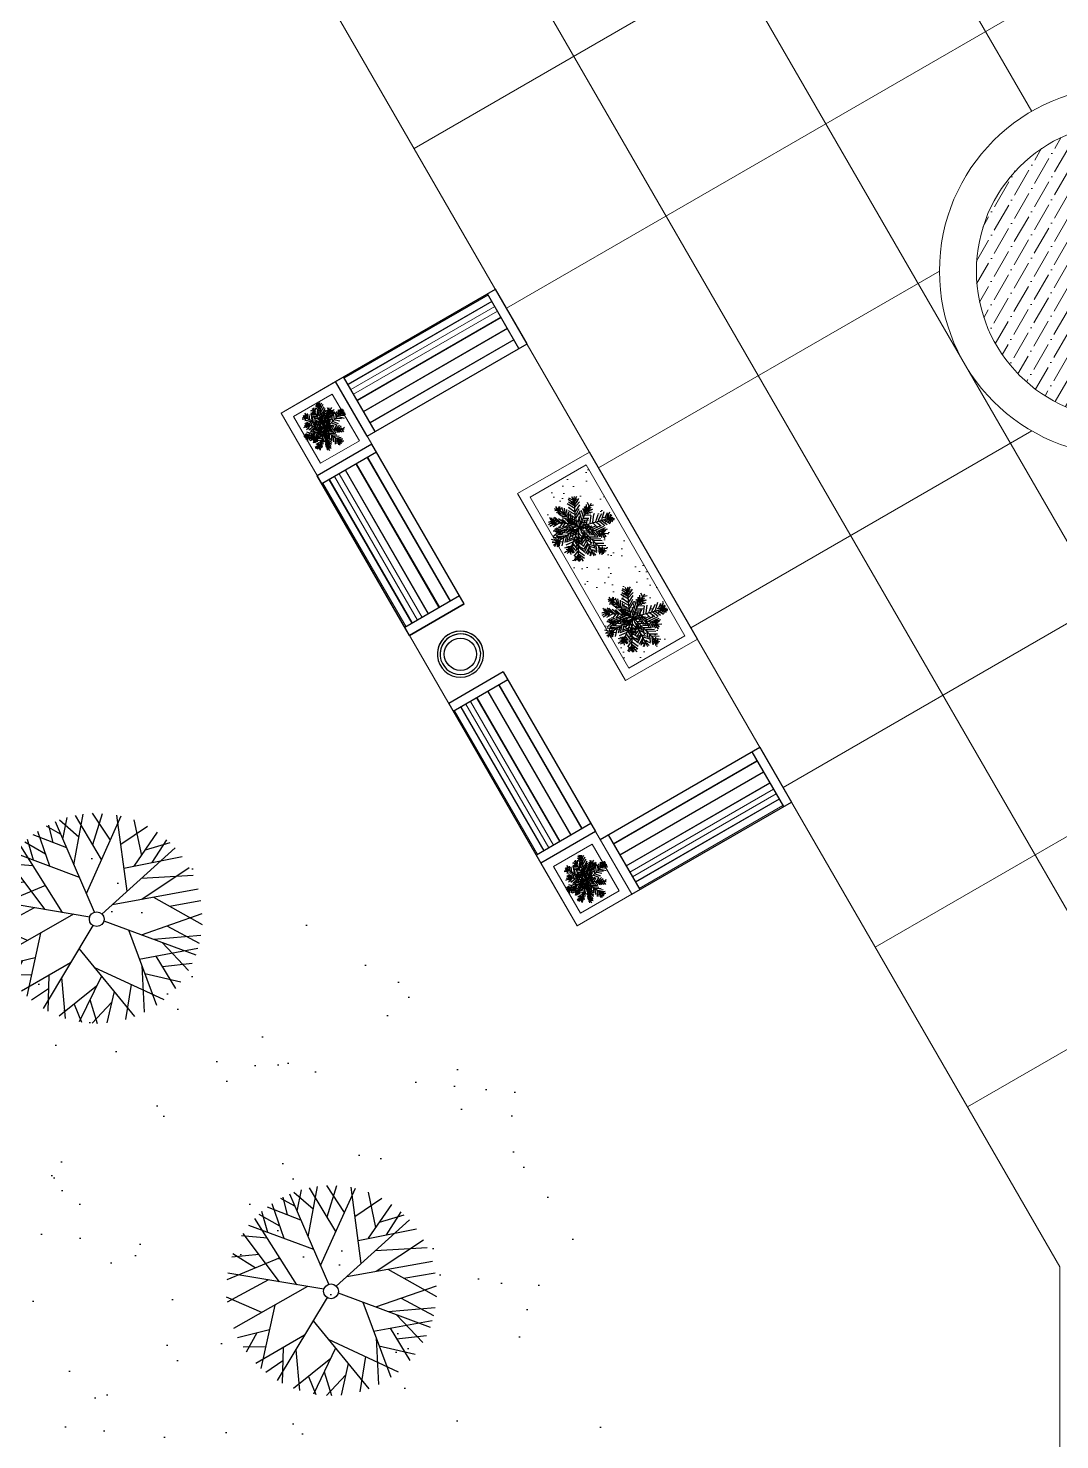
# Model space of a CAD drawing. Header units: millimetres. Extents: x 216896 to 446004, y 63591 to 243769.
# Drawn here: x 278651 to 289835, y 193109 to 208412 of the extents above; entities that cross this region are included whole.
import ezdxf

# ---------------------------------------------------------------- set-up
doc = ezdxf.new("R2010")
doc.units = ezdxf.units.MM
doc.layers.add('1_furn', color=26, linetype='Continuous')
doc.layers.add('concr. box', color=250, linetype='Continuous', lineweight=20)
doc.layers.add('green', color=7, linetype='Continuous', true_color=0x45e718)
doc.layers.add('trees', color=7, linetype='Continuous', true_color=0x547000)
doc.layers.add('line pedestr', color=7, linetype='Continuous', lineweight=5, true_color=0x1c1c1c)

# ---------------------------------------------------------------- blocks, each defined once
blk = doc.blocks.new('A$C19F01AD3')
at = {"color": 0}
for p, q in [((-0.284, 0.566), (-0.306, 0.895)), ((-0.115, 0.82), (-0.22, 0.92)), ((-0.199, 0.762), (-0.197, 0.926)), ((-0.003, 0.066), (-0.132, 0.938)), ((-0.108, 0.772), (-0.021, 0.947)), ((0.036, 0.751), (-0.094, 0.942)), ((-0.071, 0.523), (0.125, 0.94)), ((0.181, 0.505), (0.055, 0.946)), ((0.139, 0.654), (0.295, 0.902)), ((0.301, 0.652), (0.208, 0.926)), ((-0.053, 0.401), (-0.557, 0.761)), ((-0.281, 0.137), (-0.489, 0.808)), ((-0.292, 0.682), (-0.444, 0.833)), ((-0.41, 0.656), (-0.413, 0.85)), ((-0.095, 0.686), (-0.355, 0.876)), ((-0.03, 0.247), (0.451, 0.836)), ((0.327, 0.171), (0.415, 0.854)), ((0.537, 0.448), (0.555, 0.771)), ((-0.427, 0.608), (-0.645, 0.687)), ((-0.423, 0.202), (-0.625, 0.705)), ((0.381, 0.592), (0.656, 0.688)), ((-0.537, 0.486), (-0.78, 0.526)), ((-0.603, 0.378), (-0.762, 0.551)), ((0.447, 0.372), (0.728, 0.611)), ((0.61, 0.361), (0.792, 0.525)), ((-0.365, 0.409), (-0.874, 0.342)), ((-0.056, 0.034), (-0.851, 0.397)), ((0.057, 0.032), (0.844, 0.436)), ((0.581, 0.486), (0.812, 0.493)), ((0.354, 0.378), (0.885, 0.344)), ((-0.514, 0.243), (-0.925, 0.146)), ((-0.649, -0.024), (-0.917, 0.192)), ((0.438, 0.069), (0.92, 0.232)), ((0.481, 0.25), (0.935, 0.157)), ((-0.191, 0.096), (-0.93, -0.097)), ((-0.519, 0.01), (-0.785, -0.504)), ((0.172, 0.091), (0.947, 0.026)), ((0.542, 0.06), (0.9, -0.29)), ((-0.048, -0.045), (-0.672, -0.648)), ((0.058, -0.031), (0.774, -0.539)), ((0.66, -0.055), (0.944, -0.08)), ((-0.623, -0.191), (-0.916, -0.185)), ((-0.739, -0.188), (-0.874, -0.33)), ((-0.222, -0.214), (0.101, -0.931)), ((0.25, -0.167), (0.318, -0.882)), ((0.351, -0.239), (0.926, -0.196)), ((0.592, -0.221), (0.832, -0.446)), ((-0.695, -0.33), (-0.891, -0.28)), ((-0.33, -0.318), (-0.818, -0.45)), ((-0.544, -0.376), (-0.636, -0.683)), ((0.447, -0.307), (0.864, -0.381)), ((0.513, -0.354), (0.675, -0.657)), ((-0.579, -0.491), (-0.753, -0.551)), ((-0.44, -0.424), (-0.504, -0.786)), ((-0.092, -0.504), (-0.391, -0.848)), ((-0.135, -0.408), (0.394, -0.852)), ((0.282, -0.506), (0.196, -0.916)), ((0.276, -0.444), (0.808, -0.487)), ((0.426, -0.456), (0.522, -0.782)), ((-0.158, -0.58), (-0.551, -0.753)), ((0.289, -0.582), (0.583, -0.738)), ((0.458, -0.563), (0.724, -0.603)), ((-0.393, -0.684), (-0.371, -0.857)), ((-0.066, -0.756), (-0.281, -0.891)), ((-0.245, -0.681), (-0.239, -0.903)), ((-0.018, -0.666), (-0.154, -0.922)), ((0.148, -0.645), (0.016, -0.936))]:
    blk.add_line(p, q, dxfattribs=at)
blk.add_circle((0, 0), 0.0659, dxfattribs=at)
blk = doc.blocks.new('A$C47DD4A19')
at = {"color": 0}
for p, q in [((-0.58, 4.22), (-0.95, 5.02)), ((-0.68, 4.12), (-0.24, 4.78)), ((-0.53, 4.38), (-0.49, 4.98)), ((1.27, 4.91), (1.01, 2.74)), ((1.34, 3.8), (1.27, 4.91)), ((-3.38, 2.86), (-4.33, 2.9)), ((-2.76, 2.42), (-4.17, 2.4)), ((-4.04, 3.25), (-3.23, 2.97)), ((-3.43, 2.91), (-3.93, 2.65)), ((-3.43, 2.96), (-3.74, 3.56)), ((-3.48, 2.96), (-3.62, 2.36)), ((-3.43, 2.96), (-3.07, 2.42)), ((-3.38, 2.86), (-3.34, 3.87)), ((-3.38, 2.96), (-2.88, 3.07)), ((-3.38, 2.91), (-2.92, 2.72)), ((-1.44, 1.44), (-3.38, 2.81)), ((-3.23, 2.97), (-3.27, 2.36)), ((-3.23, 2.97), (-2.58, 3.18)), ((-3.13, 2.97), (-2.62, 2.68)), ((-3.02, 2.67), (-3.04, 3.83)), ((-2.71, 2.37), (-2.68, 3.58)), ((-2.35, 2.08), (-2.33, 3.59)), ((-1.85, 1.78), (-1.92, 3.09)), ((-0.55, 2.51), (-1.52, 3.15)), ((-1.49, 1.44), (-1.46, 2.8)), ((-0.66, 2.86), (-1.47, 3.6)), ((-1.38, 4.11), (-0.66, 3.21)), ((-0.73, 4.32), (-1.34, 4.51)), ((-0.39, 2.06), (-1.31, 2.6)), ((-0.62, 3.87), (-1.29, 4.41)), ((-0.63, 4.47), (-1.23, 3.86)), ((-1.03, 1.09), (-0.95, 2.45)), ((-0.62, 3.77), (-0.94, 4.57)), ((-0.67, 3.77), (-0.81, 3.26)), ((-0.73, 4.12), (-0.08, 4.33)), ((-0.67, 3.72), (-0.64, 4.73)), ((-0.67, 3.67), (-0.23, 4.23)), ((-0.05, -0.05), (-0.67, 3.77)), ((-0.63, 4.37), (-0.22, 3.73)), ((-0.6, 2.81), (-0.17, 4.08)), ((-0.11, 3.43), (-0.55, 2.41)), ((-0.45, 2.41), (-0.01, 3.23)), ((0.05, 3.02), (-0.44, 1.81)), ((-0.28, 1.71), (0.11, 2.47)), ((-0.22, 4.08), (-0.11, 3.43)), ((-0.17, 4.08), (-0.22, 4.08)), ((-0.1, -0.05), (2.63, 2.47)), ((-0.05, 0.2), (1.39, 4.11)), ((0.77, 2.18), (0.3, 2.98)), ((0.3, 2.78), (0.58, 1.57)), ((0.67, 2.13), (0.59, 3.49)), ((0.68, 4.09), (0.96, 2.84)), ((1.44, 4.06), (0.79, 3.79)), ((1.77, 2.6), (0.81, 2.48)), ((1.01, 2.74), (0.83, 4.3)), ((1.34, 4.06), (0.83, 4.25)), ((1.44, 4.01), (0.94, 3.9)), ((1.44, 3.96), (0.99, 3.65)), ((1.06, 2.94), (2.2, 3.57)), ((1.08, 4.66), (1.49, 3.96)), ((2.4, 4.12), (1.25, 3.5)), ((1.29, 4.21), (1.8, 3.46)), ((1.39, 4.06), (1.65, 3.46)), ((1.49, 4.06), (1.43, 4.66)), ((1.44, 4.16), (1.94, 4.57)), ((1.44, 3.96), (2.34, 4.43)), ((1.44, 3.96), (1.95, 3.97)), ((1.44, 3.91), (1.5, 3.35)), ((1.49, 4.11), (2.04, 4.62)), ((1.81, 2.9), (1.53, 1.59)), ((1.77, 2.6), (1.77, 2.6)), ((1.88, 1.9), (2.11, 3.01)), ((2.63, 2.52), (2.02, 2.56)), ((2.58, 2.51), (2.03, 2.1)), ((2.18, 2.1), (2.41, 3.12)), ((2.68, 2.52), (2.21, 3.01)), ((2.58, 2.57), (2.28, 1.96)), ((2.43, 2.31), (2.82, 3.17)), ((2.53, 2.31), (3.58, 2.63)), ((2.53, 2.51), (2.54, 1.86)), ((2.68, 2.32), (2.67, 3.17)), ((3.2, 1.37), (3.73, 2.59)), ((3.9, 1.63), (4.19, 2.69)), ((-4.04, 0.28), (-4.58, -0.28)), ((-4.54, 0.22), (-3.38, 0.14)), ((-3.93, 0.13), (-4.35, 0.83)), ((-3.18, 0.2), (-4.04, 0.28)), ((-3.33, 0.14), (-4.03, -0.12)), ((-3.28, 0.29), (-4, 0.79)), ((-2.98, 0.15), (-3.87, -0.57)), ((-3.77, -0.47), (-3.13, 0.15)), ((-2.46, 2.22), (-3.76, 2)), ((-3.23, 0.19), (-3.69, 0.59)), ((-2.72, 0.15), (-3.59, 0.79)), ((-3.23, 0.09), (-3.59, 0.79)), ((-2.47, 0.16), (-3.46, -0.77)), ((-3.08, 0.3), (-3.44, 0.85)), ((-3.31, 1.76), (-1.95, 1.78)), ((-3.23, 0.19), (-2.94, 0.96)), ((-0.1, -0.1), (-3.23, 0.19)), ((-3.18, 0.25), (-2.63, 0.31)), ((-3.18, 0.2), (-3.16, -0.61)), ((-3.14, 0.85), (-2.22, 0.16)), ((-3.13, 0.15), (-2.78, 0.71)), ((-3.13, 0.25), (-2.72, -0.25)), ((-2.27, 0.11), (-2.86, -0.76)), ((-1.49, 1.33), (-2.75, 1.46)), ((-1.71, -0.08), (-2.64, 0.96)), ((-2.49, 1.12), (-1.13, 1.09)), ((-1.71, 0.07), (-2.25, -0.8)), ((-2.19, 1.02), (-1.31, 0.03)), ((-1.93, 0.67), (-0.51, 0.55)), ((-0.86, -0.07), (-1.53, 0.78)), ((0, 0), (-1.44, 1.44)), ((-0.43, 1.71), (-1.3, 2.24)), ((-0.33, 1.3), (-1.14, 1.79)), ((-1.07, 0.64), (-0.35, -0.06)), ((-0.32, 0.85), (-0.98, 1.29)), ((-0.67, 0.69), (-0.59, 1.85)), ((-0.32, 1.15), (0.11, 2.22)), ((-0.31, 0.4), (-0.28, 1.46)), ((-0.21, 0.5), (0.22, 1.57)), ((-0.15, -0.3), (4.3, 1.74)), ((-0.13, 1.71), (-0.01, 0.35)), ((0.19, 0.86), (0.01, 2.27)), ((0.05, 0.3), (0.74, 0.82)), ((0.33, 1.42), (0.07, 2.02)), ((0.18, 1.01), (1.28, 1.58)), ((0.35, 0.06), (1.47, -0.28)), ((0.36, -0.35), (1.05, 0.22)), ((0.39, 0.56), (1.6, 0.58)), ((0.4, 0.46), (0.63, 1.42)), ((0.51, -0.44), (1.61, 0.28)), ((0.53, 1.52), (1.48, 2.04)), ((0.65, 0.11), (1.19, 1.08)), ((0.67, 2.18), (1.52, 2.19)), ((1.03, 1.83), (0.74, 0.92)), ((0.8, 0.17), (2.07, -0.11)), ((0.89, 0.87), (1.95, 1.14)), ((0.9, 0.27), (1.44, 1.08)), ((1.07, -0.43), (2.16, 0.29)), ((1.19, 1.18), (1.32, 2.19)), ((1.39, 1.33), (2.59, 1.71)), ((1.4, 0.58), (1.69, 1.44)), ((1.4, 0.48), (2.72, 0.1)), ((2.67, 0.2), (1.62, -0.63)), ((1.7, 0.63), (2.24, 1.75)), ((1.83, 1.8), (3.34, 2.23)), ((2, 0.69), (3.07, 0.31)), ((2.08, -0.57), (3.22, 0.31)), ((2.25, 0.85), (3.42, 0.51)), ((2.3, 0.9), (2.84, 1.97)), ((2.65, 1.11), (3.29, 2.23)), ((2.68, -0.61), (3.73, 0.12)), ((3.29, 2.17), (2.9, 1.11)), ((2.95, 1.06), (4.17, 0.63)), ((3.95, 1.63), (3.3, 1.72)), ((3.34, -0.85), (4.23, 0.02)), ((3.5, 1.42), (4.37, 1.03)), ((3.59, 2.23), (4.1, 1.69)), ((4.25, 1.74), (3.6, 1.78)), ((3.61, 0.87), (3.95, 1.63)), ((3.9, 1.63), (4.67, 1.24)), ((3.9, 1.63), (4.11, 1.03)), ((4, 1.63), (4.37, 1.03)), ((4.15, 1.59), (4.86, 1.85)), ((4.15, 1.69), (4.96, 1.55)), ((4.2, 1.74), (4.6, 2.3)), ((4.25, 1.74), (4.44, 2.3)), ((4.67, 1.24), (4.32, 0.93)), ((-0.2, -0.21), (-4.56, -4.16)), ((-3.99, -2.24), (-2.78, -2.32)), ((-2.53, -2.06), (-3.6, -1.78)), ((-3.22, -0.11), (-3.12, -0.41)), ((-1.99, -1.7), (-3.2, -1.17)), ((-1.64, -1.39), (-2.81, -0.86)), ((-2.55, -3.77), (-2.73, -2.32)), ((-2.33, -1.96), (-2.21, -3.26)), ((-1.14, -0.93), (-2.16, -0.64)), ((-2.06, -3.06), (-0.77, -2.23)), ((-1.36, -0.07), (-1.95, -0.89)), ((-1.71, -2.9), (-1.89, -1.65)), ((-0.57, -1.72), (-1.72, -2.4)), ((-0.96, -0.07), (-1.5, -0.93)), ((-0.79, -0.67), (-1.5, -0.43)), ((-1.44, -4.26), (0, 0)), ((-0.43, -1.22), (-1.43, -1.94)), ((-0.25, -0.16), (-1.26, -0.17)), ((-1.19, -0.98), (-1.12, -2.24)), ((-0.6, -0.01), (-1.14, -1.08)), ((-0.39, -0.81), (-1.13, -1.43)), ((-0.87, -2.03), (-0.79, -0.67)), ((-0.44, -3.69), (-0.81, -2.38)), ((-0.67, -2.18), (-0.19, -3.33)), ((-0.55, -0.41), (-0.53, -1.47)), ((0.13, -1.66), (-0.51, -2.63)), ((-0.47, -1.72), (-0.2, -2.78)), ((0.14, -2.27), (-0.4, -3.23)), ((-0.38, -1.32), (-0.06, -2.37)), ((-0.35, -0.16), (-0.23, -1.01)), ((0.07, -1.01), (-0.32, -1.92)), ((-0.1, -0.25), (0.02, -0.86)), ((-0.05, -0.15), (4, -0.94)), ((-0.05, -0.2), (2.24, -4.09)), ((4.64, -2.99), (0, -0.2)), ((0.01, -0.81), (1.1, -5.47)), ((0.02, -0.86), (0.01, -0.81)), ((0.17, -1.31), (1.05, -2.15)), ((0.24, -1.91), (1.06, -2.8)), ((0.42, -0.85), (0.49, -1.81)), ((0.6, -2.31), (0.68, -1.55)), ((0.68, -1.45), (1.49, -1.49)), ((0.84, -1.85), (0.75, -2.71)), ((0.82, -0.64), (1.19, -1.94)), ((0.89, -1.7), (2.05, -1.78)), ((0.97, -0.49), (1.69, -1.28)), ((1.02, -3.56), (1.15, -2.35)), ((1.1, -2.15), (2.25, -2.08)), ((1.23, -0.94), (2.23, -0.92)), ((1.6, -1.99), (1.33, -1.09)), ((1.57, -0.58), (2.04, -1.53)), ((1.63, -1.18), (2.64, -1.16)), ((1.85, -2.08), (1.84, -1.43)), ((1.94, -1.53), (3, -1.46)), ((2.03, -0.52), (2.4, -1.77)), ((2.26, -2.68), (2.2, -1.67)), ((2.28, -0.61), (2.8, -1.71)), ((2.55, -1.87), (3.76, -1.8)), ((2.66, -1.97), (2.67, -2.78)), ((2.83, -0.71), (3.26, -1.81)), ((3.03, -3.32), (2.91, -2.07)), ((3.21, -2.16), (4.57, -2.04)), ((3.24, -0.7), (3.61, -1.6)), ((3.42, -2.26), (3.54, -3.52)), ((3.44, -0.9), (4, -0.99)), ((4.15, -0.88), (3.5, -1.3)), ((4.25, -0.78), (3.59, -0.44)), ((3.95, -0.99), (3.59, -0.64)), ((3.64, -0.89), (4.06, -1.79)), ((3.95, -0.94), (3.83, -0.18)), ((3.9, -0.94), (3.86, -1.49)), ((3.9, -0.99), (4.8, -0.82)), ((3.9, -0.84), (4.06, -1.59)), ((4.55, -1.03), (3.9, -0.84)), ((3.95, -0.89), (4.95, -0.42)), ((4, -1.09), (4.29, -0.33)), ((4, -0.89), (4.21, -1.69)), ((4.05, -0.94), (4.61, -1.43)), ((4.44, -2.95), (4.73, -2.34)), ((4.64, -2.99), (4.47, -2.14)), ((-3.92, -3.4), (-5.03, -3.26)), ((-4.22, -3.8), (-4.78, -3.56)), ((-4.27, -3.8), (-4.77, -3.81)), ((-3.67, -3.09), (-4.69, -2.96)), ((-3.97, -3.7), (-4.68, -3.26)), ((-3.23, -2.78), (-4.59, -2.4)), ((-3.92, -3.75), (-4.48, -3.1)), ((-4.22, -3.75), (-4.46, -4.51)), ((-4.32, -3.86), (-4.25, -4.56)), ((-4.27, -3.8), (-4.08, -3.25)), ((-3.71, -3.74), (-4.22, -3.8)), ((-4.22, -3.75), (-4, -4.46)), ((-4.22, -3.85), (-3.45, -4.29)), ((-4.11, -3.85), (-3.21, -3.94)), ((-4.02, -3.75), (-3.63, -2.89)), ((-4.02, -3.75), (-3.11, -3.48)), ((-3.67, -3.34), (-3.85, -4.5)), ((-3.37, -3.03), (-3.35, -4.34)), ((-3.03, -2.62), (-2.95, -3.98)), ((-0.96, -2.74), (-2.45, -3.67)), ((-1.15, -3.25), (-2.4, -4.02)), ((-1.3, -3.6), (-2.34, -4.43)), ((-1.28, -4.31), (-2.05, -3.87)), ((-1.39, -4.16), (-2.04, -4.32)), ((-1.39, -4.31), (-1.85, -3.61)), ((-1.39, -4.31), (-1.83, -4.92)), ((-1.44, -4.26), (-1.45, -3.6)), ((-1.39, -4.21), (-0.69, -3.59)), ((-1.34, -4.11), (-1.12, -4.86)), ((-1.29, -4.26), (-0.79, -4)), ((-0.77, -4.95), (-1.24, -3.95)), ((-1.2, -3.3), (-0.63, -4.4)), ((-1.19, -4.15), (-0.88, -4.55)), ((-1, -3.04), (-0.53, -4.04)), ((0.35, -2.61), (-0.39, -3.79)), ((0.41, -3.12), (-0.38, -4.34)), ((-0.17, -4.74), (0.52, -3.57)), ((0.68, -4.12), (-0.01, -5.19)), ((0.25, -5.69), (0.89, -4.57)), ((1.32, -3.45), (0.4, -2.61)), ((0.46, -3.27), (1.43, -4.16)), ((0.73, -3.97), (1.8, -4.86)), ((1.96, -5.56), (0.99, -4.77)), ((1.56, -3), (1.18, -4.16)), ((1.25, -2.45), (2.41, -2.53)), ((1.44, -4.76), (1.77, -3.29)), ((1.56, -2.85), (2.77, -2.82)), ((1.67, -2.99), (2.88, -3.17)), ((2.39, -4.29), (1.84, -4.2)), ((1.88, -3.44), (3.19, -3.52)), ((2.08, -3.89), (1.95, -5.01)), ((3.09, -3.88), (2.03, -3.59)), ((2.55, -4.29), (2.2, -4.65)), ((2.24, -4.14), (2.71, -4.89)), ((2.29, -4.14), (3.15, -4.33)), ((2.29, -4.14), (3.05, -4.43)), ((2.29, -4.29), (2.41, -5.05)), ((2.59, -4.24), (2.38, -3.49)), ((2.39, -4.34), (2.99, -3.73)), ((3.82, -2.5), (3.9, -3.71)), ((3.98, -2.55), (5.18, -2.43)), ((4.84, -2.94), (4.04, -3.1)), ((4.08, -2.7), (4.84, -3.09)), ((4.08, -2.7), (4.45, -3.85)), ((4.79, -2.99), (4.09, -3.56)), ((4.69, -2.94), (4.28, -2.55)), ((4.54, -2.84), (5.14, -2.68)), ((4.54, -2.89), (4.85, -3.29)), ((4.54, -2.94), (4.7, -3.39)), ((0.95, -5.22), (0.46, -6.14)), ((1.36, -5.72), (0.65, -5.28)), ((0.65, -5.68), (1.26, -5.87)), ((1.06, -5.53), (0.92, -6.18)), ((1.05, -5.47), (1.87, -5.96)), ((1.06, -5.73), (1.65, -5.11)), ((1.16, -5.62), (1.22, -6.18)), ((1.16, -5.83), (1.62, -6.07)), ((1.31, -5.82), (1.25, -5.02)), ((1.26, -5.67), (1.81, -5.51)), ((1.62, -6.07), (1.26, -5.67)), ((1.65, -5.11), (1.36, -5.72))]:
    blk.add_line(p, q, dxfattribs=at)

msp = doc.modelspace()

# ---------------------------------------------------------------- hatches: boundary and pattern name
at = {"layer": 'concr. box'}
h = msp.add_hatch(dxfattribs=at)
h.set_pattern_fill('AR-SAND', color=256, scale=150, angle=90.5018, style=0)
h.set_pattern_definition([(128.0018356, (8758348.29, -1553029.33), (-288.9297195, -11.980075), [0, -228, 0, -255, 0, -243.75]), (98.0018356, (8758348.3, -1553029.33), (-425.63078, 261.748628), [0, -123, 0, -205.5, 0, -78.75]), (58.0018356, (8758349.9, -1553213.82), (-4.9401404, 467.095927), [0, -75, 0, -270, 0, -352.5]), (48.0018356, (8758349.9, -1553213.8), (-135.595691, 449.748617), [0, -37.5, 0, -177, 0, -202.5])])
h.paths.add_polyline_path([(284700, 203680), (284093, 203329), (285163, 201475), (285770, 201826)])
at = {"layer": 'line pedestr'}
h = msp.add_hatch(dxfattribs=at)
h.set_pattern_fill('ANSI36', color=4, scale=1000, angle=15, style=0)
h.set_pattern_definition([(60, (-229783831.69, -108923827.88), (1.12182453, 251.94305708), [312.5, -62.5, 0, -62.5])])
edge = h.paths.add_edge_path()
edge.add_arc((290531, 205779), 1600, 0, 360)
at = {"layer": 'trees'}
h = msp.add_hatch(dxfattribs=at)
h.set_pattern_fill('AR-SAND', color=256, scale=800, angle=-13.3582, style=0)
h.set_pattern_definition([(24.1418192, (-254455244, 15446160.2), (307.104099, 1511.3975627), [0, -1216, 0, -1360, 0, -1300]), (354.1418192, (-254455244, 15446160.2), (1899.13399, 1869.525503), [0, -656, 0, -1096, 0, -420]), (314.1418192, (-254456201.3, 15446387.5), (2424.956389, -571.182904), [0, -400, 0, -1440, 0, -1880]), (304.1418192, (-254456201.3, 15446387.5), (2502.057127, 127.520706), [0, -200, 0, -944, 0, -1080])])
edge = h.paths.add_edge_path()
edge.add_arc((279188, 193703), 5790, -13.3582, 346.6418)

# ---------------------------------------------------------------- linework, layer by layer
at = {"layer": '1_furn', "ltscale": 10}
for p, q in [((281984, 204582), (283716, 205583)), ((283972, 204940), (283630, 205533)), ((284059, 204990), (283716, 205583)), ((282078, 204620), (283637, 205520)), ((282327, 203990), (284059, 204990)), ((282413, 204040), (282071, 204632)), ((282327, 203990), (281984, 204582)), ((282377, 203902), (281784, 203560)), ((283377, 202170), (282377, 203902)), ((282427, 203816), (281834, 203473)), ((283108, 202131), (282208, 203689)), ((283228, 202200), (282328, 203758)), ((282784, 201828), (281784, 203560)), ((282815, 201961), (281915, 203520)), ((283327, 202257), (282734, 201915)), ((283377, 202170), (282784, 201828)), ((282784, 201828), (283377, 202170)), ((283802, 201434), (283210, 201092)), ((283802, 201434), (284803, 199703)), ((283852, 201348), (283259, 201006)), ((283210, 201092), (284210, 199360)), ((283634, 201221), (284534, 199663)), ((283340, 201052), (284240, 199493)), ((284852, 199616), (286584, 200616)), ((286498, 200566), (286840, 199973)), ((286584, 200616), (286927, 200023)), ((285195, 199023), (286927, 200023)), ((284752, 199789), (284160, 199447)), ((284803, 199703), (284210, 199360)), ((284939, 199666), (285281, 199073))]:
    msp.add_line(p, q, dxfattribs=at)
at = {"layer": '1_furn', "lineweight": 0, "ltscale": 10}
for p, q in [((282117, 204552), (283676, 205452)), ((282119, 204549), (283678, 205449)), ((282150, 204495), (283709, 205396)), ((282179, 204445), (283738, 205345)), ((282217, 204379), (283776, 205279)), ((282220, 204375), (283778, 205275)), ((282287, 204258), (283846, 205159)), ((282289, 204255), (283847, 205155)), ((282356, 204139), (283915, 205039)), ((282359, 204134), (283917, 205034)), ((283112, 202132), (282211, 203691)), ((283233, 202202), (282333, 203761)), ((282871, 201994), (281971, 203552)), ((282922, 202023), (282022, 203582)), ((282988, 202061), (282088, 203620)), ((282992, 202063), (282092, 203622)), ((282747, 201922), (281846, 203480)), ((282818, 201963), (281917, 203521)), ((283753, 201291), (284653, 199732)), ((283758, 201293), (284658, 199735)), ((283447, 201114), (284347, 199555)), ((283513, 201152), (284413, 199593)), ((283517, 201154), (284417, 199596)), ((283637, 201223), (284537, 199665)), ((283272, 201013), (284172, 199454)), ((283343, 201054), (284243, 199495)), ((283396, 201085), (284297, 199526)), ((284994, 199571), (286552, 200471)), ((284996, 199567), (286555, 200467)), ((285064, 199450), (286622, 200350)), ((285065, 199447), (286624, 200347)), ((285133, 199331), (286691, 200231)), ((285135, 199326), (286694, 200227)), ((285173, 199261), (286732, 200161)), ((285202, 199210), (286761, 200110)), ((285233, 199156), (286792, 200056)), ((285235, 199153), (286794, 200054)), ((285274, 199085), (286833, 199985))]:
    msp.add_line(p, q, dxfattribs=at)
at = {"layer": '1_furn'}
msp.add_circle((283337, 201625), 175, dxfattribs=at)
msp.add_circle((283337, 201625), 175, dxfattribs=at)
for radius, start, end in [(250, 355.9133, 185.0904), (250, 5.0904, 175.9133), (220, 355.2859, 185.7177), (220, 5.7177, 175.2859), (250, 185.0904, 355.9133), (250, 185.0904, 355.9133), (220, 185.7177, 355.2859), (220, 185.7177, 355.2859)]:
    msp.add_arc((283337, 201625), radius, start, end, dxfattribs=at)
at = {"layer": 'concr. box'}
for points in [[(281784, 203560), (281392, 204240), (281984, 204582), (282377, 203902)], [(281821, 203697), (281528, 204203), (281948, 204446), (282241, 203939)], [(284736, 203816), (283956, 203366), (285127, 201339), (285907, 201789)], [(284700, 203680), (284093, 203329), (285163, 201475), (285770, 201826)], [(284602, 198681), (284209, 199361), (284802, 199703), (285195, 199023)], [(284639, 198817), (284346, 199324), (284766, 199566), (285058, 199060)]]:
    msp.add_lwpolyline(points, close=True, dxfattribs=at)
at = {"layer": 'line pedestr'}
for p, q in [((282835, 207109), (294959, 214109)), ((289531, 207511), (286031, 213574)), ((293299, 196985), (284299, 212574)), ((283835, 205377), (295959, 212377)), ((291567, 195985), (282567, 211574)), ((289835, 194985), (280835, 210574)), ((286835, 200181), (298959, 207181)), ((284835, 203645), (288531, 205779)), ((287835, 198449), (299959, 205449)), ((285835, 201913), (289531, 204047)), ((288835, 196717), (300959, 203717)), ((289835, 194985), (289835, 191274))]:
    msp.add_line(p, q, dxfattribs=at)
msp.add_lwpolyline([(283716, 205583), (281392, 204240), (284602, 198681), (286927, 200023)], dxfattribs=at)
for radius in [2000, 1600]:
    msp.add_circle((290531, 205779), radius, dxfattribs=at)

# ---------------------------------------------------------------- block references
at = {"layer": 'green', "xscale": 1210.070298431674, "yscale": 1210.070298431674, "zscale": 1210.070298431674, "rotation": 14.99999999998812}
for p in [(277315, 202418), (279394, 198753), (281934, 194718)]:
    msp.add_blockref('A$C19F01AD3', p, dxfattribs=at)
at = {"layer": 'trees', "xscale": 46.51643973409497, "yscale": 46.51643973409497, "zscale": 46.51643973409497, "rotation": 181.9609992568932}
for p in [(281866, 204067), (284707, 199162)]:
    msp.add_blockref('A$C47DD4A19', p, dxfattribs=at)
at = {"layer": 'trees', "extrusion": (0, 0, -1), "xscale": 64.03483859927032, "yscale": 64.03483859927032, "zscale": -64.03483859290478, "rotation": 301.9438837545868}
for p in [(-284611, 203006), (-285191, 202023)]:
    msp.add_blockref('A$C47DD4A19', p, dxfattribs=at)

doc.saveas('drawing.dxf')
